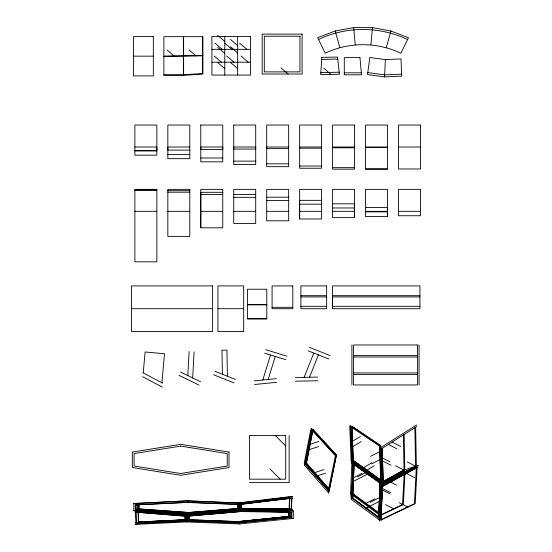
<?xml version="1.0" encoding="UTF-8"?>
<svg xmlns="http://www.w3.org/2000/svg" width="552" height="552" viewBox="0 0 552 552"><rect width="100%" height="100%" fill="white"/><g stroke="black" fill="none" stroke-linecap="round" stroke-linejoin="round"><path stroke-width="0.83" d="M200.783 227.817L200.783 189.357L222.753 189.357L222.753 227.817L200.783 227.817L200.783 192.303L222.753 192.303M202.48 36.673L202.48 73.526L183.402 74.741L163.868 74.741M202.908 55.793L202.908 74.085L183.616 75.32L163.868 75.32L163.868 36.673L202.908 36.673L202.908 55.793L163.868 56.421M217.936 308.713L217.936 331.51L243.687 331.51L243.687 285.915L217.936 285.915L217.936 308.713L243.687 308.713M299.646 218.978L299.646 189.357L321.616 189.357L321.616 218.978L299.646 218.978L299.646 200.341L321.616 200.341M332.511 308.713L332.511 285.915L419.927 285.915L419.927 308.713L332.511 308.713L332.511 295.679L419.927 295.679M354.563 217.64L354.563 189.357L332.594 189.357L332.594 217.64L354.563 217.64L354.563 203.812L332.594 203.812M387.518 216.591L387.518 189.357L365.548 189.357L365.548 216.591L387.518 216.591L387.518 211.864L365.548 211.864M288.703 511.856L291.856 512.38L291.801 517.086L288.648 516.348L288.703 511.856L239.023 511.152L189.453 515.492L187.949 516.175L239.844 511.635L239.023 511.152M289.02 511.911L288.965 516.424L238.802 521.592L189.308 519.742L189.302 515.561M137.593 503.245L137.641 510.262L188.398 513.94L239.202 509.813L289.379 510.269L293.36 510.924L293.271 518.425L290.117 517.686L290.207 510.407L238.968 509.675L187.963 514.14L138.718 510.117L133.832 510.772L133.777 503.527L188.48 500.802L240.175 503.058L292.698 496.683L289.862 496.662L239.327 502.796L239.182 509.8L240.023 510.296L292.505 510.779M291.221 512.277L291.166 516.934L239.471 522.261L188.26 520.343L188.26 516.037M291.539 512.325L291.484 517.01L239.575 522.358L188.108 520.433M237.905 504.238L237.829 508.495L188.253 512.518L138.345 508.985L138.317 504.707L188.467 502.279L186.983 502.458L238.664 504.48L238.581 508.937L186.921 513.132L135.309 509.392L135.274 504.935L139.09 504.652L139.118 508.882L135.309 509.392M238.409 508.841L238.492 504.424M238.581 504.452L238.498 508.889L187.073 513.063L135.695 509.344L135.661 504.907M239.202 509.813L239.333 502.796M240.023 510.296L240.168 503.058L239.327 502.796M241.424 508.778L241.431 504.314L292.808 498.159L289.979 498.132L240.755 504.107L240.755 508.385L289.386 508.889L289.807 498.228L240.844 504.135M240.838 508.44L240.927 504.162M289.082 508.834L289.503 498.228M291.187 509.192L291.628 498.228M291.49 509.248L291.932 498.228M350.561 493.688L351.907 461.258L352.832 463.797L351.355 499.381L379.631 520.191L378.713 514.409L350.561 493.688L351.355 499.381M351.983 493.019L378.789 512.739L379.707 518.521L352.776 498.704L351.983 493.019L353.259 462.217L351.879 426.234L380.611 445.65L381.811 482.489L351.127 460.603L349.754 426.206L350.513 425.185L352.024 463.121L381.963 484.463L380.735 481.703M353.335 462.417L352.045 493.467L378.858 513.194L380.224 481.406L353.335 462.417L352.486 459.864L380.68 479.95L381.908 482.71L353.383 462.383L351.941 426.151L351.182 427.172M352.776 498.704L354.108 464.549L381.108 483.621L379.59 521.185L378.665 515.499L380.059 483.055L403.16 470.407L418.437 465.281L381.115 485.719L380.059 483.055M381.418 483.883L380.087 514.816L381.011 520.501L382.467 486.547L381.418 483.883L403.07 472.022L418.354 466.895L382.467 486.547M384.565 76.9L385.344 59.63L369.847 57.505L367.508 74.554L384.565 76.9L401.759 76.114L400.973 58.919L385.344 59.63M187.852 375.588L189.115 351.576M192.71 377.934L194.076 351.838M143.23 372.89L145.121 351.983L164.53 353.728L161.915 382.798M370.882 44.836L372.476 27.621L390.947 31.043L408.494 37.75L400.876 53.268C377.251 41.89 348.885 41.862 325.225 53.185L317.648 37.646L335.209 30.981L353.687 27.6L372.476 27.621M304.587 465.439L304.297 462.783L310.921 429.001L311.894 428.179L304.587 465.439L328.778 493.122L328.219 490.155M305.787 462.376L312.087 430.27L313.06 429.449L306.084 465.032L329.13 491.404L328.571 488.437L305.787 462.376L306.084 465.032M305.829 462.728L312.218 430.16L335.443 455.448L328.64 488.83L305.815 462.583M386.269 47.686L390.947 31.043M262.821 379.983L270.508 354.998M268.189 379.445L275.262 356.461M304.117 377.347L313.784 353.059M309.513 377.244L318.407 354.901M379.645 448.279L380.77 447.596L381.991 485.394L380.77 482.827L379.645 448.279L416.753 424.895M381.059 449.031L382.184 448.348L383.357 484.635L382.136 482.068L381.059 449.031L416.788 426.523M351.865 441.634L360.435 436.453M352.7 446.754L361.263 441.565M363.347 467.848L371.917 462.659M365.652 470.973L374.221 465.791M186.528 519.667L185.023 520.536L185.023 516.189L186.521 515.506L186.528 519.667L139 521.937L135.102 522.916L185.175 520.446L185.175 516.12M134.964 510.621L186.459 514.83L187.963 514.14L187.97 521.081L186.466 521.944L135.054 524.4L138.945 523.42L187.97 521.081L238.754 522.979L290.117 517.686M382.232 482.269L404.023 470.118L403.367 434.962M383.198 484.297L415.587 466.24L414.869 427.724M370.558 456.359L379.9 451.543M371.703 463.852L381.046 459.036M352.735 478.156L362.077 473.34M357.482 476.866L366.832 472.05M353.411 481.406L367.611 474.085M365.5 503.631L374.842 498.815M370.247 502.341L379.597 497.524M366.176 508.157L380.369 500.843M186.921 513.132L188.404 512.449L139.118 508.882M133.832 510.772L186.914 514.623L188.398 513.94M318.532 39.468C346.387 26.13 379.783 26.172 407.604 39.565M309.403 444.498L318.939 441.434M309.03 449.673L318.566 446.602M314.509 472.657L324.045 469.593M316.027 476.231L325.563 473.167M133.777 503.527L188.48 500.802M288.648 516.348L238.699 521.495L239.672 522.454L291.801 517.086M293.36 510.924L239.789 510.158L186.459 514.83L186.466 521.944L239.72 523.938L293.271 518.425M254.196 380.846L276.248 378.644M254.562 384.509L276.614 382.308M239.188 511.249L189.15 515.63L189.157 519.832L238.899 521.688L289.282 516.499L289.338 511.966L239.106 511.2M188.108 516.106L239.761 511.587M188.108 512.594L237.912 508.544L237.995 504.266L188.163 502.32M186.914 514.623L240.044 510.303L240.175 503.058L186.99 500.981M135.274 504.935L187.287 502.423M401.67 74.106L384.654 74.879L367.784 72.56M202.48 55.504L163.868 56.131M321.719 59.395L337.727 59.05M320.802 72.609L339.218 72.209M295.444 377.513L317.614 377.085M295.52 381.197L317.683 380.77M211.92 49.335L250.518 49.335M133.577 56.159L153.325 56.159M211.92 62.203L250.518 62.203M344.296 72.809L361.332 72.809M134.881 147.011L156.851 147.011L156.851 155.174L134.881 155.174L134.881 125.042L156.851 125.042L156.851 150.717L134.881 150.717M189.798 147.011L167.836 147.011L167.836 158.672L189.798 158.672L189.798 125.042L167.836 125.042L167.836 150.103L189.798 150.103M288.661 147.011L266.692 147.011L266.692 166.676L288.661 166.676L288.661 125.042L266.692 125.042L266.692 148.619L288.661 148.619M299.646 147.011L321.616 147.011M332.594 147.011L354.563 147.011M387.518 147.011L365.548 147.011L365.548 169.409L387.518 169.409L387.518 125.042L365.548 125.042L365.548 147.398L387.518 147.398M398.503 147.011L420.472 147.011M332.594 147.784L354.563 147.784M299.646 148.191L321.616 148.191M134.881 150.82L156.851 150.82M167.836 154.519L189.798 154.519M200.783 157.989L222.753 157.989M233.737 161.129L255.707 161.129M266.692 163.834L288.661 163.834M299.646 166.035L321.616 166.035M332.594 167.649L354.563 167.649M365.548 168.643L387.518 168.643M134.881 189.688L156.851 189.688M134.881 190.461L156.851 190.461M167.836 190.681L189.798 190.681M167.836 192.193L189.798 192.193M233.737 194.497L255.707 194.497M200.783 194.511L222.753 194.511M266.692 197.202L288.661 197.202M233.737 197.34L255.707 197.34M266.692 200.59L288.661 200.59M299.646 204.171L321.616 204.171M365.548 207.511L387.518 207.511L387.518 211.326L365.548 211.326M332.594 207.966L354.563 207.966M134.881 211.326L156.851 211.326M167.836 211.326L189.798 211.326M200.783 211.326L222.753 211.326M233.737 211.326L255.707 211.326M266.692 211.326L288.661 211.326M299.646 211.326L321.616 211.326M332.594 211.326L354.563 211.326M398.503 211.326L420.472 211.326M300.909 295.679L326.66 295.679M300.909 296.914L326.66 296.914M332.511 296.914L419.927 296.914M266.795 304.559L247.489 304.559L247.489 319.035L266.795 319.035L266.795 289.234L247.489 289.234L247.489 304.87L266.795 304.87M300.909 306.312L326.66 306.312M332.511 306.312L419.927 306.312M272.088 307.305L292.808 307.305M131.528 308.713L212.617 308.713M247.489 318.442L266.795 318.442M353.446 355.44L417.512 355.44M353.446 356.985L417.512 356.985M353.446 372.945L417.512 372.945M353.446 374.491L417.512 374.491M249.442 482.62L289.144 482.62L289.144 435.583M241.341 508.73L292.394 509.303L289.276 508.785L240.672 508.337L241.507 508.834L241.603 504.369L240.755 504.107M239.678 511.538L291.856 512.38M239.672 522.454L187.956 520.522L189.46 519.653L189.453 515.492M187.225 512.994L136.082 509.289L136.047 504.88M186.521 515.506L138.662 511.594L134.909 512.097L185.023 516.189M265.747 349.685L286.936 356.199M264.663 353.204L285.853 359.718M238.664 504.48L237.822 504.211L237.739 508.447L238.581 508.937M309.472 347.38L330.068 355.571M308.106 350.803L328.702 359M214.887 371.275L235.469 379.493M213.52 374.698L234.103 382.916M180.559 372.062L200.521 381.708M178.958 375.381L198.913 385.027M392.148 442.055L400.717 446.451M388.353 444.436L396.916 448.831M407.21 461.907L415.78 466.302M381.487 457.477L390.05 461.872M395.605 465.812L404.174 470.207M382.501 460.906L391.064 465.301M406.003 473.23L414.573 477.625M387.932 480.744L396.502 485.139M382.232 488.403L390.802 492.798M381.328 489.458L389.898 493.854M399.351 502.741L407.921 507.136M385.427 504.569L393.997 508.965M143.037 372.786L162.619 383.171M142.678 376.74L162.26 387.124M238.968 509.675L239.789 510.158M351.838 426.289L380.556 445.692M380.776 480.171L352.555 460.064L351.244 427.089L379.728 446.264L380.839 480.316L352.604 460.195L351.286 427.041M352.714 498.256L379.631 518.066M323.776 68.241L330.952 74.403M280.961 67.848L288.137 74.009M239.685 43.173L246.861 49.335M230.481 39.454L237.657 45.623M217.612 35.335L224.788 41.497M230.481 46.699L237.657 52.861M241.024 56.042L248.2 62.203M224.781 43.173L231.95 49.335M215.032 43.173L222.201 49.335M217.612 47.265L224.788 53.427M226.762 56.042L233.938 62.203M230.481 62.473L237.657 68.634M214.252 56.042L221.428 62.203M217.612 62.473L224.788 68.634M188.998 49.852L196.167 56.014M167.366 50.26L174.535 56.421M238.754 522.979L239.72 523.938M275.344 435.583L285.701 445.94M269.852 468.814L280.216 479.177M312.984 429.518L336.444 455.055L329.089 491.17L304.297 462.783M312.163 430.201L335.374 455.476M353.259 462.217L354.184 464.749M351.127 460.603L352.024 463.121M335.209 30.981L339.853 47.631M353.687 27.6L355.24 44.816M382.094 448.403L383.26 484.435L416.36 465.985L415.635 427.248M381.211 448.942L382.294 482.407L404.788 469.862L404.133 434.486M136.027 512.028L136.316 522.696L185.327 520.357L185.327 516.051L135.689 512.083L135.971 522.792M227.417 376.278L226.948 350.147L221.973 350.237L222.408 374.277M138.704 504.68L138.731 508.93M187.963 514.14L187.97 521.081M419.058 344.972L419.058 384.958M351.9 344.972L351.9 384.958M237.657 36.473L237.657 75.065M224.788 36.473L224.788 75.065M183.616 36.673L183.616 75.32M183.402 36.673L183.402 74.741M200.783 125.042L200.783 149.557L222.753 149.557L222.753 125.042L200.783 125.042M228.99 452.06L228.99 467.544L180.663 475.286L132.328 467.544L132.328 452.06L180.663 444.325L228.99 452.06M233.737 125.042L233.737 149.068L255.707 149.068L255.707 125.042L233.737 125.042M353.383 462.548L352.086 493.764L378.907 513.505L380.28 481.544L353.383 462.548M354.06 464.418L352.673 497.959L379.583 517.762L381.052 483.483L354.06 464.418M381.501 484.09L380.162 515.264L402.539 504.556L404.278 471.622L381.501 484.09M381.556 484.235L380.211 515.568L403.333 504.5L405.085 471.353L381.556 484.235M382.329 486.195L380.887 519.756L414.435 503.7L416.346 467.572L382.329 486.195M382.384 486.34L380.935 520.053L415.228 503.638L417.146 467.302L382.384 486.34M321.864 57.38L320.664 74.623L339.445 74.223L337.507 57.042L321.864 57.38M312.929 429.559L306.043 464.68L329.054 491.018L336.375 455.083L312.929 429.559M180.663 446.106L134.095 453.565L134.095 466.047L180.663 473.506L227.231 466.047L227.231 453.565L180.663 446.106M186.376 519.756L138.662 522.033L138.393 511.656L186.369 515.575L186.376 519.756M186.224 519.846L138.324 522.13L138.048 511.711L186.217 515.644L186.224 519.846M302.096 34.1L262.186 34.1L262.186 74.009L302.096 74.009L302.096 34.1M299.971 36.225L264.311 36.225L264.311 71.884L299.971 71.884L299.971 36.225M153.325 36.411L133.577 36.411L133.577 75.907L153.325 75.907L153.325 36.411M250.518 36.473L211.92 36.473L211.92 75.065L250.518 75.065L250.518 36.473M359.945 57.608L344.296 57.608L344.296 74.824L361.512 74.824L359.945 57.608M321.616 125.042L299.646 125.042L299.646 168.243L321.616 168.243L321.616 125.042M354.563 125.042L332.594 125.042L332.594 169.16L354.563 169.16L354.563 125.042M420.472 125.042L398.503 125.042L398.503 168.974L420.472 168.974L420.472 125.042M222.753 147.011L200.783 147.011L200.783 161.819L222.753 161.819L222.753 147.011M255.707 147.011L233.737 147.011L233.737 164.517L255.707 164.517L255.707 147.011M156.851 189.357L134.881 189.357L134.881 261.834L156.851 261.834L156.851 189.357M189.798 189.357L167.836 189.357L167.836 236.387L189.798 236.387L189.798 189.357M255.707 189.357L233.737 189.357L233.737 223.463L255.707 223.463L255.707 189.357M288.661 189.357L266.692 189.357L266.692 220.8L288.661 220.8L288.661 189.357M420.472 189.357L398.503 189.357L398.503 215.742L420.472 215.742L420.472 189.357M212.617 285.915L131.528 285.915L131.528 331.51L212.617 331.51L212.617 285.915M292.808 285.915L272.088 285.915L272.088 308.713L292.808 308.713L292.808 285.915M326.66 285.915L300.909 285.915L300.909 308.713L326.66 308.713L326.66 285.915M417.512 344.972L353.446 344.972L353.446 384.958L417.512 384.958L417.512 344.972M285.701 435.583L249.442 435.583L249.442 479.177L285.701 479.177L285.701 435.583"/></g></svg>
